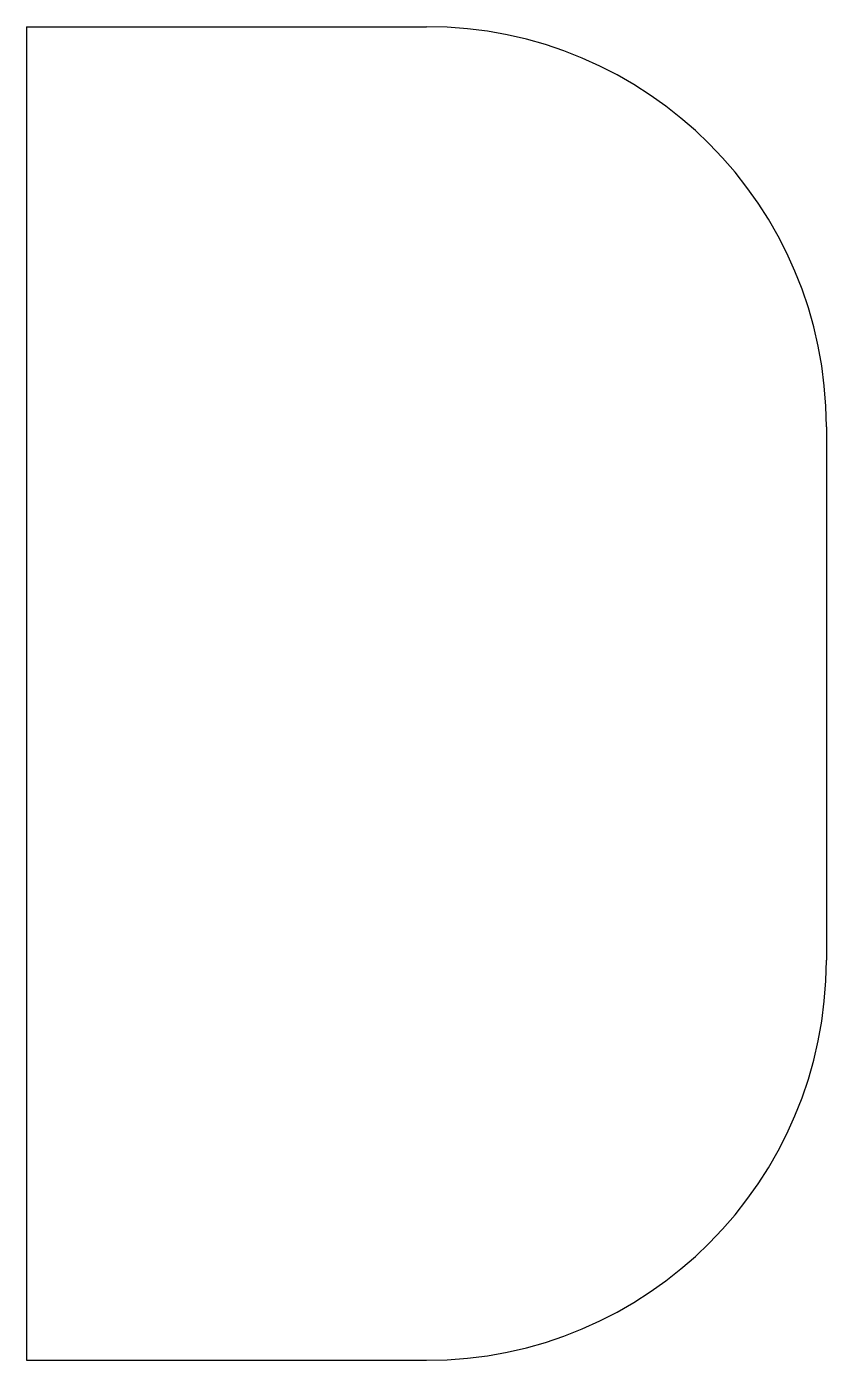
# Model space of a CAD drawing. Extents: x 0 to 300, y 0 to 500.
import ezdxf

# ---------------------------------------------------------------- set-up
doc = ezdxf.new("R2010")
doc.units = 0
doc.layers.get('0').update_dxf_attribs({"linetype": 'CONTINUOUS'})

msp = doc.modelspace()

# ---------------------------------------------------------------- linework, layer by layer
for p, q in [((0, 500), (0, 0)), ((0, 500), (150, 500)), ((300, 350), (300, 150)), ((0, 0), (150, 0))]:
    msp.add_line(p, q)
for centre, start, end in [((150, 350), 0, 90), ((150, 150), 270, 0)]:
    msp.add_arc(centre, 150, start, end)

doc.saveas('drawing.dxf')
